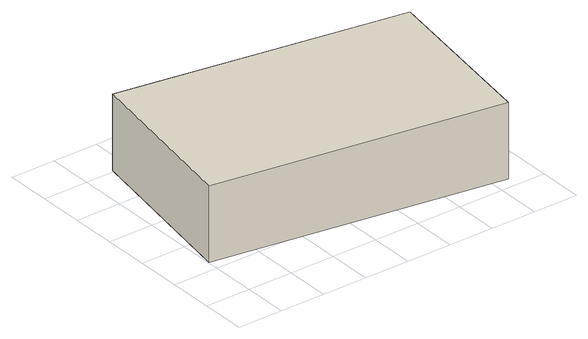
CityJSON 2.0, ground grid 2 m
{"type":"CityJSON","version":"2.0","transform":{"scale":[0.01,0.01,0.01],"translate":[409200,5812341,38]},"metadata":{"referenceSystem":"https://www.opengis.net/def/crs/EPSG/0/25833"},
"CityObjects":{
"building1":{"type":"Building","attributes":{"Gemeindeschluessel":"11000009","BezugspunktDach":"2200","function":"31001_2520","measuredHeight":3.35,"storeysAboveGround":1},"address":[{"country":"Germany","locality":"Berlin","thoroughfareNumber":"741","thoroughfareName":"Fürstenwalder Damm"}],"geometry":[{"type":"Solid","lod":"1","boundaries":[[[[0,1,2,3]],[[4,5,6,7]],[[4,7,3,2]],[[5,4,2,1]],[[6,5,1,0]],[[7,6,0,3]]]]}]}
},
"vertices":[
[1271,52,399],[1386,809,399],[130,1010,399],[3,250,399],[130,1010,65],[1386,809,65],[1271,52,65],[3,250,65]
]}
